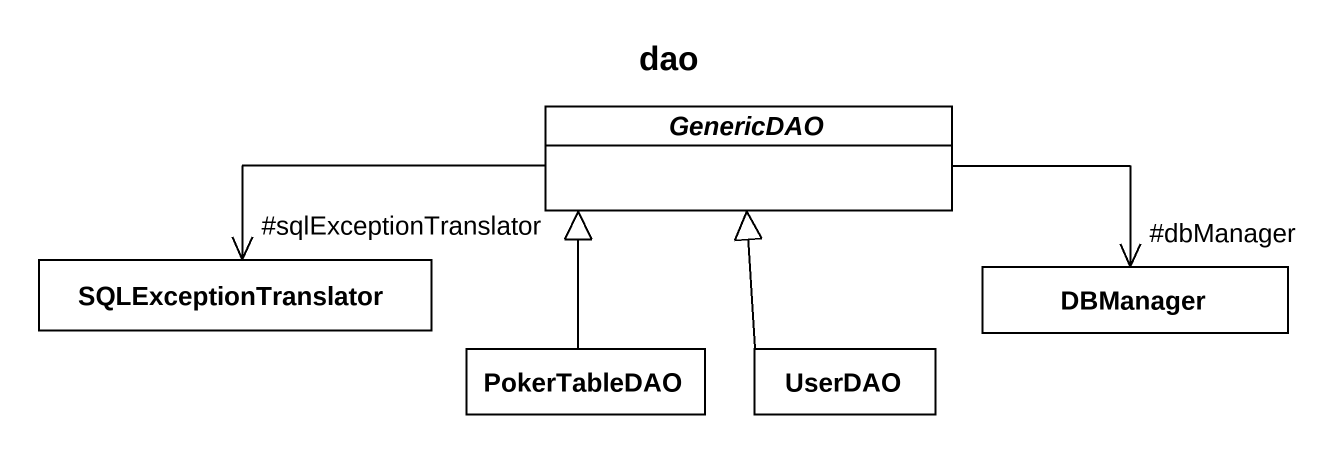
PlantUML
@startuml
title dao
hide circle
hide empty members
abstract class GenericDAO
class SQLExceptionTranslator
class DBManager
class PokerTableDAO
class UserDAO
GenericDAO -left-> "#sqlExceptionTranslator" SQLExceptionTranslator
GenericDAO -right-> "#dbManager" DBManager
PokerTableDAO -up-|> GenericDAO
UserDAO -up-|> GenericDAO
@enduml
